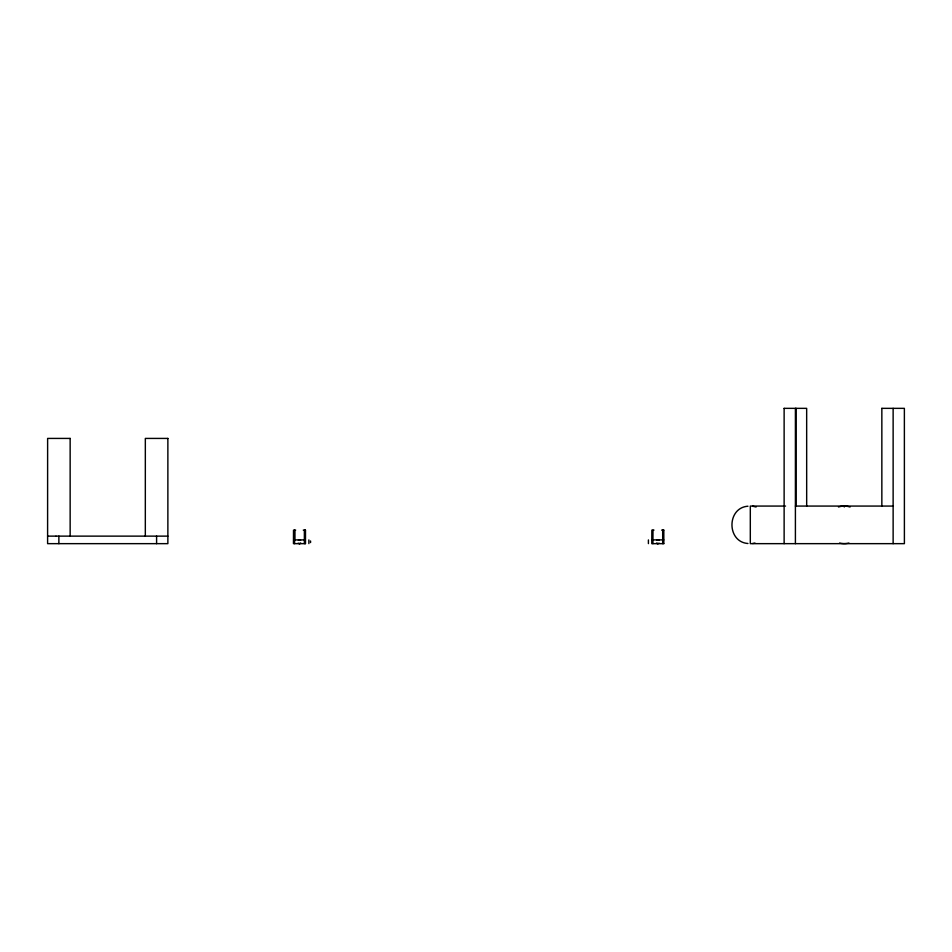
<?xml version="1.0" encoding="UTF-8"?>
<svg xmlns="http://www.w3.org/2000/svg" width="952" height="952" viewBox="0 0 952 952"><rect width="100%" height="100%" fill="white"/><g stroke="black" fill="none" stroke-linecap="round" stroke-linejoin="round"><path stroke-width="1.43" d="M310.566 542.569L310.566 540.974M754.984 543.057L752.663 543.497M747.951 506.214C726.638 507.713 726.638 541.997 747.951 543.497M299.356 539.891L300.582 540.248A1.88 1.88 0 0 0 298.369 540.248M299.356 543.652L300.761 543.14A1.88 1.88 0 0 1 298.19 543.14M657.927 539.891L656.702 540.248A1.88 1.88 0 0 1 658.915 540.248M659.093 543.14A1.88 1.88 0 0 1 656.523 543.14L657.927 543.652M784.15 408.348L806.665 408.348L806.677 506.071M881.873 408.348L904.376 408.348L904.4 543.652L750.307 543.652L750.307 506.071L785.543 506.071M70.127 438.42L47.624 438.42L47.6 543.652L167.873 543.652L167.873 438.42M167.85 438.42L145.335 438.42L145.323 536.131M795.408 506.071L893.131 506.071M295.655 530.121L293.514 530.121L293.466 543.652L305.437 543.652M303.283 530.121L305.437 530.121M653.988 530.121L651.846 530.121L651.787 543.652L663.758 543.652M661.616 530.121L663.758 530.121M47.6 536.131L55.894 536.131M56.073 536.131L167.873 536.131M294.584 539.891L304.366 539.891M651.846 539.891L652.572 539.891M652.917 539.891L662.687 539.891M663.044 539.891L663.758 539.891M752.663 506.214L756.114 506.988M893.131 408.348L893.131 543.652M881.849 408.348L881.849 506.071M844.269 506.071L844.269 506.988M796.11 408.348L796.11 506.071M795.408 408.348L795.408 543.652M784.127 408.348L784.127 543.652M663.818 530.121L663.818 543.652M662.687 530.121L662.687 543.652M652.989 530.121L652.917 543.652M648.407 539.927L648.407 543.616M308.876 539.927L308.876 543.616M305.485 530.121L305.485 543.652M304.366 530.121L304.366 543.652M294.656 530.121L294.656 539.891M294.584 530.121L294.584 543.652M156.592 536.131L156.592 543.652M70.15 438.42L70.15 536.131M58.869 536.131L58.869 543.652M848.934 543.057A18.79 18.79 0 0 1 839.593 543.057M838.462 506.988A18.79 18.79 0 0 1 850.077 506.988"/></g></svg>
